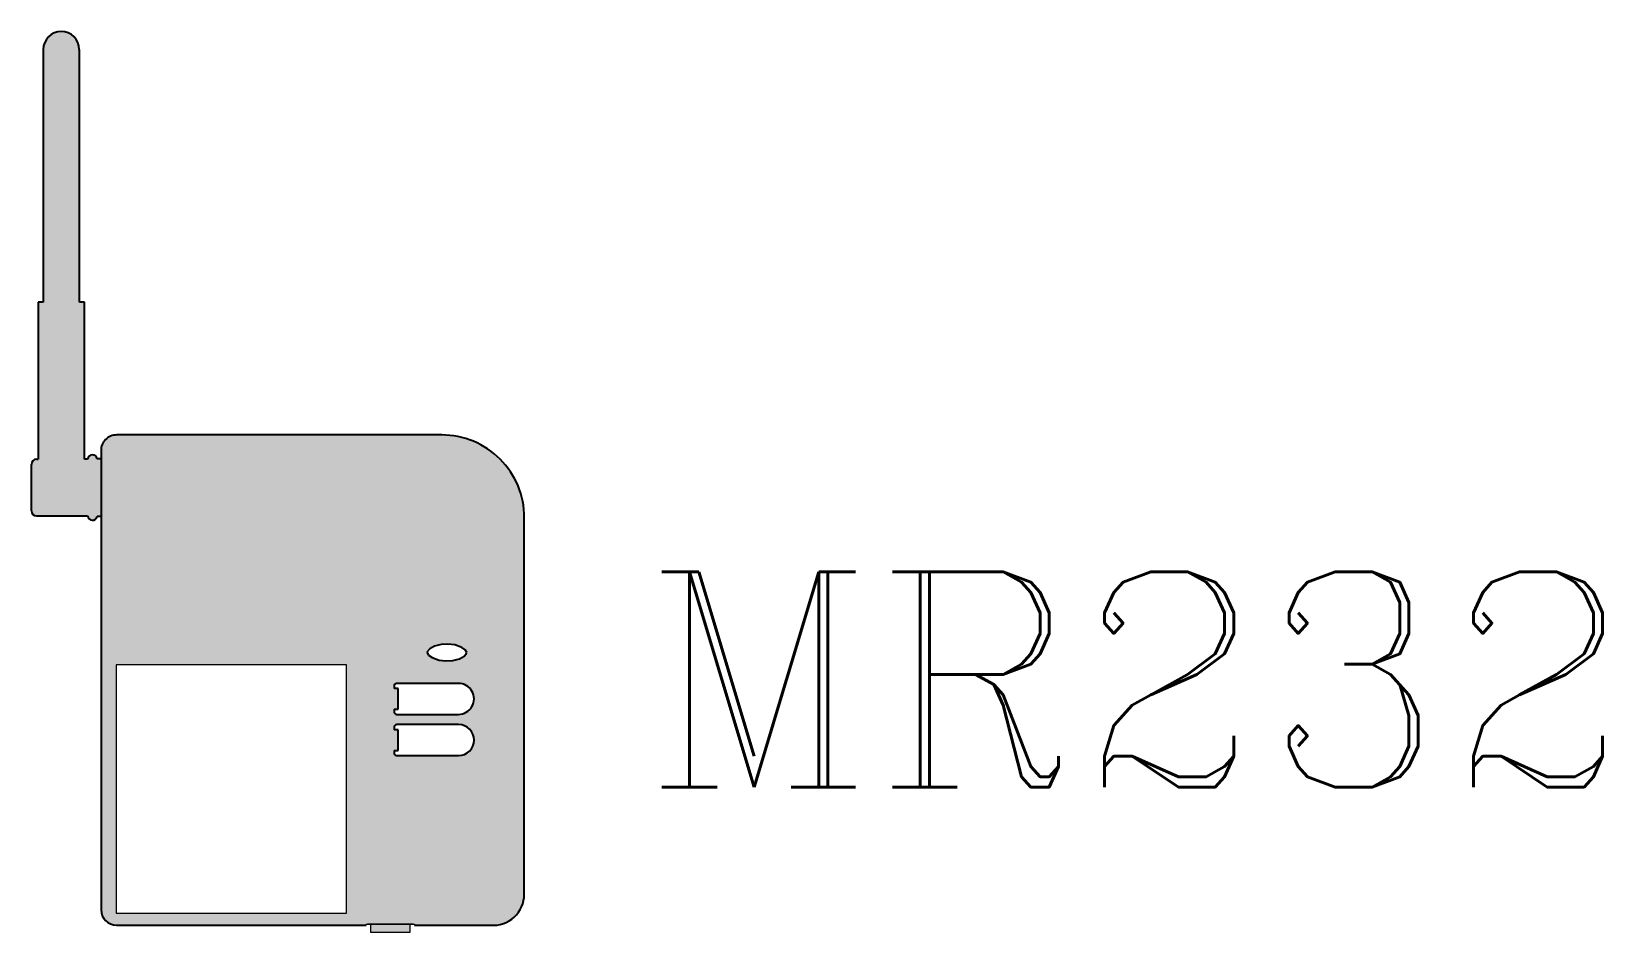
# Model space of a CAD drawing. Header units: inches. Extents: x -5.5 to 21.9, y -1.4 to 14.3.
import ezdxf

# ---------------------------------------------------------------- set-up
doc = ezdxf.new("R2010")
doc.units = ezdxf.units.IN
doc.header["$LTSCALE"] = 48
doc.header["$MEASUREMENT"] = 0

msp = doc.modelspace()

# ---------------------------------------------------------------- hatches: boundary and pattern name
h = msp.add_hatch(color=256)
h.paths.add_polyline_path([(1.102, -1.279), (0.421, -1.279), (0.421, -1.429), (1.102, -1.429)])
h.paths.add_polyline_path([(-4.568, 9.563), (-4.658, 9.563), (-4.658, 13.965, 1), (-5.287, 13.965), (-5.287, 9.563), (-5.377, 9.563), (-5.377, 6.818, 0.506548), (-5.494, 6.733), (-5.494, 5.924, 0.414214), (-5.404, 5.834), (-4.514, 5.834, 0.852606), (-4.346, 5.825), (-4.281, 5.825), (-4.281, 6.832), (-4.346, 6.832, 0.852606), (-4.514, 6.823), (-4.568, 6.823)])
edge = h.paths.add_edge_path()
edge.add_arc((1.658, 5.807), 1.438, 0.0198, 90)
edge.add_line((1.658, 7.245), (-4.012, 7.245))
edge.add_arc((-4.01, 6.974), 0.271, 90.4352, 179.5619)
edge.add_line((-4.281, 6.976), (-4.281, 6.832))
edge.add_line((-4.281, 6.832), (-4.281, 5.825))
edge.add_line((-4.281, 5.825), (-4.281, -1.03))
edge.add_ellipse((-4.01, -1.03), major_axis=(0.251, 0.1), ratio=0.995592, start_angle=158.2865, end_angle=248.1953)
edge.add_line((-4.011, -1.299), (0.339, -1.299))
edge.add_line((0.339, -1.299), (0.339, -1.279))
edge.add_line((0.339, -1.279), (1.184, -1.279))
edge.add_line((1.184, -1.279), (1.184, -1.299))
edge.add_line((1.184, -1.299), (2.511, -1.299))
edge.add_arc((2.554, -0.76), 0.541, 265.4163, 269.8555)
edge.add_line((2.553, -1.301), (2.554, -1.301))
edge.add_arc((2.554, -0.76), 0.541, 270, 360)
edge.add_line((3.095, -0.76), (3.095, 5.808))
h.paths.add_polyline_path([(0, 3.237), (0, -1.089), (-4.015, -1.089), (-4.015, 3.237)], flags=16)
h.paths.add_polyline_path([(0.827, 2.869, -0.440707), (0.872, 2.914), (1.95, 2.914, -1.000788), (1.949, 2.375), (0.872, 2.375, -0.414214), (0.827, 2.42), (0.827, 2.465), (0.872, 2.465, -0.00193), (0.872, 2.465), (0.899, 2.465), (0.899, 2.824), (0.827, 2.824)], flags=16)
h.paths.add_polyline_path([(1.395, 3.46), (1.45, 3.518), (1.531, 3.562), (1.647, 3.591), (1.765, 3.597), (1.883, 3.585), (2.006, 3.543), (2.067, 3.498), (2.101, 3.448), (2.045, 3.389), (1.964, 3.345), (1.848, 3.316), (1.73, 3.309), (1.613, 3.322), (1.489, 3.364), (1.429, 3.409)], flags=16)
h.paths.add_polyline_path([(0.872, 2.196), (1.95, 2.196, -1), (1.95, 1.657), (0.872, 1.657, -0.414214), (0.827, 1.701), (0.827, 1.746), (0.872, 1.746, -0.00193), (0.872, 1.746), (0.899, 1.746), (0.899, 2.106), (0.827, 2.106), (0.827, 2.151, -0.440707)], flags=16)

# ---------------------------------------------------------------- linework, layer by layer
for p, q in [((-5.287, 13.965), (-5.287, 9.563)), ((-4.658, 9.563), (-4.658, 13.965)), ((-5.377, 9.563), (-5.377, 6.823)), ((-5.287, 9.563), (-5.377, 9.563)), ((-4.568, 9.563), (-4.658, 9.563)), ((-4.568, 6.823), (-4.568, 9.563)), ((1.658, 7.245), (-4.012, 7.245)), ((-4.281, 6.976), (-4.281, 6.832)), ((-5.494, 5.924), (-5.494, 6.733)), ((-5.404, 6.823), (-5.377, 6.823)), ((-4.514, 6.823), (-4.568, 6.823)), ((-4.281, 6.832), (-4.346, 6.832)), ((-4.281, 6.832), (-4.281, 5.825)), ((-5.404, 5.834), (-4.514, 5.834)), ((-4.281, 5.825), (-4.346, 5.825)), ((-4.281, 5.825), (-4.281, -1.03)), ((3.095, -0.762), (3.095, 5.808)), ((1.531, 3.562), (1.45, 3.518)), ((1.647, 3.591), (1.531, 3.562)), ((1.765, 3.597), (1.647, 3.591)), ((1.883, 3.585), (1.765, 3.597)), ((2.006, 3.543), (1.883, 3.585)), ((1.45, 3.518), (1.395, 3.46)), ((1.395, 3.46), (1.429, 3.409)), ((1.429, 3.409), (1.489, 3.364)), ((1.489, 3.364), (1.613, 3.322)), ((1.613, 3.322), (1.73, 3.309)), ((1.73, 3.309), (1.848, 3.316)), ((1.848, 3.316), (1.964, 3.345)), ((1.964, 3.345), (2.045, 3.389)), ((2.067, 3.498), (2.006, 3.543)), ((2.045, 3.389), (2.084, 3.43)), ((2.097, 3.453), (2.067, 3.498)), ((2.084, 3.43), (2.097, 3.453)), ((0.827, 2.869), (0.827, 2.824)), ((0.899, 2.824), (0.827, 2.824)), ((1.95, 2.914), (0.872, 2.914)), ((0.899, 2.465), (0.899, 2.824)), ((0.827, 2.465), (0.899, 2.465)), ((0.827, 2.465), (0.827, 2.42)), ((1.95, 2.196), (0.868, 2.196)), ((0.872, 2.375), (1.95, 2.375)), ((0.827, 2.151), (0.827, 2.106)), ((0.899, 2.106), (0.827, 2.106)), ((0.899, 1.746), (0.899, 2.106)), ((0.827, 1.746), (0.899, 1.746)), ((0.827, 1.746), (0.827, 1.701)), ((0.872, 1.657), (1.95, 1.657)), ((-4.011, -1.299), (0.339, -1.299)), ((-0.404, -1.299), (0.339, -1.299)), ((1.182, -1.299), (2.556, -1.299)), ((1.182, -1.299), (2.554, -1.301))]:
    msp.add_line(p, q)
at = {"linetype": 'Continuous', "lineweight": 15}
for p, q in [((0, 3.237), (-4.015, 3.237)), ((-4.015, 3.237), (-4.015, -1.089)), ((0, -1.089), (0, 3.237)), ((-4.015, -1.089), (0, -1.089)), ((0.339, -1.299), (0.339, -1.279)), ((0.339, -1.279), (1.184, -1.279)), ((1.161, -1.279), (0.362, -1.279)), ((0.421, -1.429), (0.421, -1.279)), ((1.102, -1.279), (1.102, -1.429)), ((1.184, -1.279), (1.184, -1.299)), ((1.102, -1.429), (0.421, -1.429))]:
    msp.add_line(p, q, dxfattribs=at)
for centre, radius, start, end in [((-4.973, 13.965), 0.314, 0, 180), ((-4.01, 6.974), 0.271, 89.5648, 180.4381), ((1.658, 5.807), 1.438, 359.9802, 90), ((-4.429, 6.814), 0.0854, 12.1532, 173.9577), ((-5.404, 6.733), 0.0898, 90, 180), ((-5.404, 5.924), 0.0898, 180, 270), ((-4.429, 5.843), 0.0854, 186.0423, 347.8468), ((0.87, 2.871), 0.043, 87.4309, 182.5647), ((1.95, 2.645), 0.27, 269.9097, 90), ((0.872, 2.42), 0.0449, 89.7788, 90.2212), ((0.872, 2.42), 0.0449, 180, 270), ((0.87, 2.153), 0.043, 87.4309, 182.5647), ((1.95, 1.926), 0.27, 270, 90), ((0.872, 1.701), 0.0449, 180, 270), ((0.872, 1.701), 0.0449, 89.7788, 90.2212), ((2.554, -0.76), 0.541, 265.4163, 0)]:
    msp.add_arc(centre, radius, start, end)
msp.add_ellipse((-4.01, -1.03), major_axis=(0.251, 0.1), ratio=0.995592, start_param=2.762621, end_param=4.331825)

# ---------------------------------------------------------------- texts
at = {"insert": (5.172, 4.858), "char_height": 3.75, "width": 10.65286, "attachment_point": 1}
msp.add_mtext('{\\Fcomplex|c0;MR232}', dxfattribs=at)

doc.saveas('drawing.dxf')
